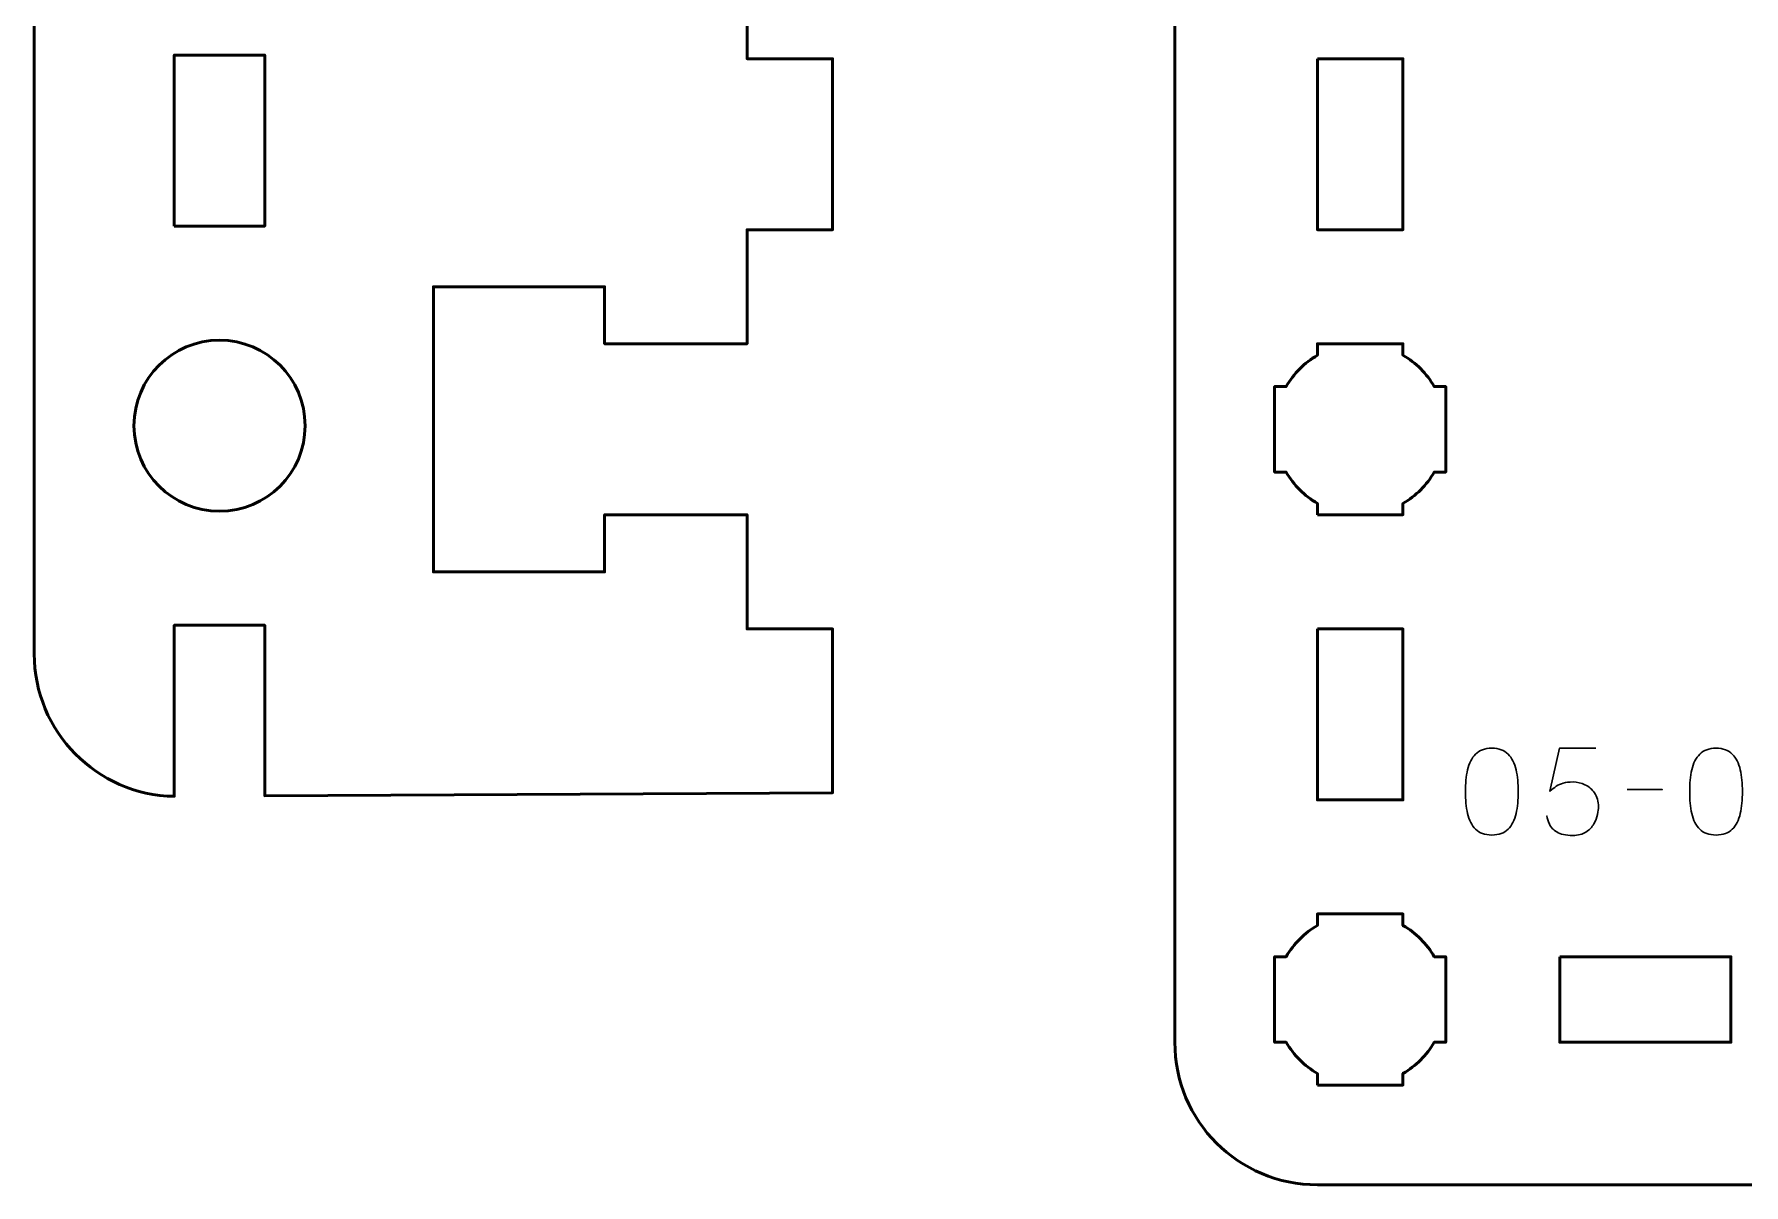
# Model space of a CAD drawing. Header units: centimetres. Extents: x -244 to 242, y -245 to 234.
# Drawn here: x -227.15 to -221.15, y -113.5 to -109.46 of the extents above; entities that cross this region are included whole.
import ezdxf

# ---------------------------------------------------------------- set-up
doc = ezdxf.new("R2010")
doc.units = ezdxf.units.CM
doc.header["$MEASUREMENT"] = 0
doc.layers.add('Layer 1', color=7, linetype='Continuous')

msp = doc.modelspace()

# ---------------------------------------------------------------- linework, layer by layer
at = {"layer": 'Layer 1', "lineweight": 53}
for points, knots in [([(-222.64995, -100.19995), (-222.64995, -100.19995), (-214.35005, -100.19995), (-214.35005, -100.19995), (-214.35005, -100.19995), (-214.07305, -100.19995), (-213.84995, -100.42305), (-213.84995, -100.70005), (-213.84995, -100.70005), (-213.84995, -100.70005), (-213.84995, -112.99995), (-213.84995, -112.99995), (-213.84995, -112.99995), (-213.84995, -113.27695), (-214.07305, -113.50005), (-214.35005, -113.50005), (-214.35005, -113.50005), (-214.35005, -113.50005), (-222.64995, -113.50005), (-222.64995, -113.50005), (-222.64995, -113.50005), (-222.92695, -113.50005), (-223.15005, -113.27695), (-223.15005, -112.99995), (-223.15005, -112.99995), (-223.15005, -112.99995), (-223.15005, -100.70005), (-223.15005, -100.70005), (-223.15005, -100.70005), (-223.15005, -100.42305), (-222.92695, -100.19995), (-222.64995, -100.19995)], [0, 0, 0, 0, 0.125, 0.125, 0.125, 0.125, 0.25, 0.25, 0.25, 0.25, 0.375, 0.375, 0.375, 0.375, 0.5, 0.5, 0.5, 0.5, 0.625, 0.625, 0.625, 0.625, 0.75, 0.75, 0.75, 0.75, 0.875, 0.875, 0.875, 0.875, 1, 1, 1, 1]), ([(-222.64995, -109.55003), (-222.64995, -109.55003), (-222.34995, -109.55003), (-222.34995, -109.55003), (-222.34995, -109.55003), (-222.34995, -109.55003), (-222.34995, -110.15003), (-222.34995, -110.15003), (-222.34995, -110.15003), (-222.34995, -110.15003), (-222.64995, -110.15003), (-222.64995, -110.15003), (-222.64995, -110.15003), (-222.64995, -110.15003), (-222.64995, -109.55003), (-222.64995, -109.55003)], [0, 0, 0, 0, 0.25, 0.25, 0.25, 0.25, 0.5, 0.5, 0.5, 0.5, 0.75, 0.75, 0.75, 0.75, 1, 1, 1, 1]), ([(-222.64995, -111.14995), (-222.64995, -111.14995), (-222.64995, -111.10984), (-222.64995, -111.10984), (-222.64995, -111.10984), (-222.69556, -111.08352), (-222.73349, -111.04549), (-222.75981, -111.00002), (-222.75981, -111.00002), (-222.75981, -111.00002), (-222.80002, -111.00002), (-222.80002, -111.00002), (-222.80002, -111.00002), (-222.80002, -111.00002), (-222.80002, -110.84994), (-222.80002, -110.84994), (-222.80002, -110.84994), (-222.80002, -110.84994), (-222.80002, -110.70001), (-222.80002, -110.70001), (-222.80002, -110.70001), (-222.80002, -110.70001), (-222.75981, -110.70001), (-222.75981, -110.70001), (-222.75981, -110.70001), (-222.73349, -110.6544), (-222.69556, -110.61651), (-222.64995, -110.59019), (-222.64995, -110.59019), (-222.64995, -110.59019), (-222.64995, -110.54994), (-222.64995, -110.54994), (-222.64995, -110.54994), (-222.64995, -110.54994), (-222.50002, -110.54994), (-222.50002, -110.54994), (-222.50002, -110.54994), (-222.50002, -110.54994), (-222.34995, -110.54994), (-222.34995, -110.54994), (-222.34995, -110.54994), (-222.34995, -110.54994), (-222.34995, -110.59019), (-222.34995, -110.59019), (-222.34995, -110.59019), (-222.30448, -110.61651), (-222.26645, -110.6544), (-222.24013, -110.70001), (-222.24013, -110.70001), (-222.24013, -110.70001), (-222.20002, -110.70001), (-222.20002, -110.70001), (-222.20002, -110.70001), (-222.20002, -110.70001), (-222.20002, -110.84994), (-222.20002, -110.84994), (-222.20002, -110.84994), (-222.20002, -110.84994), (-222.20002, -111.00002), (-222.20002, -111.00002), (-222.20002, -111.00002), (-222.20002, -111.00002), (-222.24013, -111.00002), (-222.24013, -111.00002), (-222.24013, -111.00002), (-222.26645, -111.04549), (-222.30448, -111.08352), (-222.34995, -111.10984), (-222.34995, -111.10984), (-222.34995, -111.10984), (-222.34995, -111.14995), (-222.34995, -111.14995), (-222.34995, -111.14995), (-222.34995, -111.14995), (-222.50002, -111.14995), (-222.50002, -111.14995), (-222.50002, -111.14995), (-222.50002, -111.14995), (-222.64995, -111.14995), (-222.64995, -111.14995)], [0, 0, 0, 0, 0.05, 0.05, 0.05, 0.05, 0.1, 0.1, 0.1, 0.1, 0.15, 0.15, 0.15, 0.15, 0.2, 0.2, 0.2, 0.2, 0.25, 0.25, 0.25, 0.25, 0.3, 0.3, 0.3, 0.3, 0.35, 0.35, 0.35, 0.35, 0.4, 0.4, 0.4, 0.4, 0.45, 0.45, 0.45, 0.45, 0.5, 0.5, 0.5, 0.5, 0.55, 0.55, 0.55, 0.55, 0.6, 0.6, 0.6, 0.6, 0.65, 0.65, 0.65, 0.65, 0.7, 0.7, 0.7, 0.7, 0.75, 0.75, 0.75, 0.75, 0.8, 0.8, 0.8, 0.8, 0.85, 0.85, 0.85, 0.85, 0.9, 0.9, 0.9, 0.9, 0.95, 0.95, 0.95, 0.95, 1, 1, 1, 1]), ([(-222.64995, -111.55), (-222.64995, -111.55), (-222.34995, -111.55), (-222.34995, -111.55), (-222.34995, -111.55), (-222.34995, -111.55), (-222.34995, -112.15), (-222.34995, -112.15), (-222.34995, -112.15), (-222.34995, -112.15), (-222.64995, -112.15), (-222.64995, -112.15), (-222.64995, -112.15), (-222.64995, -112.15), (-222.64995, -111.55), (-222.64995, -111.55)], [0, 0, 0, 0, 0.25, 0.25, 0.25, 0.25, 0.5, 0.5, 0.5, 0.5, 0.75, 0.75, 0.75, 0.75, 1, 1, 1, 1]), ([(-222.64995, -113.15002), (-222.64995, -113.15002), (-222.64995, -113.10977), (-222.64995, -113.10977), (-222.64995, -113.10977), (-222.69556, -113.08345), (-222.73349, -113.04556), (-222.75981, -112.99995), (-222.75981, -112.99995), (-222.75981, -112.99995), (-222.80002, -112.99995), (-222.80002, -112.99995), (-222.80002, -112.99995), (-222.80002, -112.99995), (-222.80002, -112.85002), (-222.80002, -112.85002), (-222.80002, -112.85002), (-222.80002, -112.85002), (-222.80002, -112.69995), (-222.80002, -112.69995), (-222.80002, -112.69995), (-222.80002, -112.69995), (-222.75981, -112.69995), (-222.75981, -112.69995), (-222.75981, -112.69995), (-222.73349, -112.65447), (-222.69556, -112.61644), (-222.64995, -112.59013), (-222.64995, -112.59013), (-222.64995, -112.59013), (-222.64995, -112.55002), (-222.64995, -112.55002), (-222.64995, -112.55002), (-222.64995, -112.55002), (-222.50002, -112.55002), (-222.50002, -112.55002), (-222.50002, -112.55002), (-222.50002, -112.55002), (-222.34995, -112.55002), (-222.34995, -112.55002), (-222.34995, -112.55002), (-222.34995, -112.55002), (-222.34995, -112.59013), (-222.34995, -112.59013), (-222.34995, -112.59013), (-222.30448, -112.61644), (-222.26645, -112.65447), (-222.24013, -112.69995), (-222.24013, -112.69995), (-222.24013, -112.69995), (-222.20002, -112.69995), (-222.20002, -112.69995), (-222.20002, -112.69995), (-222.20002, -112.69995), (-222.20002, -112.85002), (-222.20002, -112.85002), (-222.20002, -112.85002), (-222.20002, -112.85002), (-222.20002, -112.99995), (-222.20002, -112.99995), (-222.20002, -112.99995), (-222.20002, -112.99995), (-222.24013, -112.99995), (-222.24013, -112.99995), (-222.24013, -112.99995), (-222.26645, -113.04556), (-222.30448, -113.08345), (-222.34995, -113.10977), (-222.34995, -113.10977), (-222.34995, -113.10977), (-222.34995, -113.15002), (-222.34995, -113.15002), (-222.34995, -113.15002), (-222.34995, -113.15002), (-222.50002, -113.15002), (-222.50002, -113.15002), (-222.50002, -113.15002), (-222.50002, -113.15002), (-222.64995, -113.15002), (-222.64995, -113.15002)], [0, 0, 0, 0, 0.05, 0.05, 0.05, 0.05, 0.1, 0.1, 0.1, 0.1, 0.15, 0.15, 0.15, 0.15, 0.2, 0.2, 0.2, 0.2, 0.25, 0.25, 0.25, 0.25, 0.3, 0.3, 0.3, 0.3, 0.35, 0.35, 0.35, 0.35, 0.4, 0.4, 0.4, 0.4, 0.45, 0.45, 0.45, 0.45, 0.5, 0.5, 0.5, 0.5, 0.55, 0.55, 0.55, 0.55, 0.6, 0.6, 0.6, 0.6, 0.65, 0.65, 0.65, 0.65, 0.7, 0.7, 0.7, 0.7, 0.75, 0.75, 0.75, 0.75, 0.8, 0.8, 0.8, 0.8, 0.85, 0.85, 0.85, 0.85, 0.9, 0.9, 0.9, 0.9, 0.95, 0.95, 0.95, 0.95, 1, 1, 1, 1]), ([(-221.8, -112.69995), (-221.8, -112.69995), (-221.2, -112.69995), (-221.2, -112.69995), (-221.2, -112.69995), (-221.2, -112.69995), (-221.2, -112.99995), (-221.2, -112.99995), (-221.2, -112.99995), (-221.2, -112.99995), (-221.8, -112.99995), (-221.8, -112.99995), (-221.8, -112.99995), (-221.8, -112.99995), (-221.8, -112.69995), (-221.8, -112.69995)], [0, 0, 0, 0, 0.25, 0.25, 0.25, 0.25, 0.5, 0.5, 0.5, 0.5, 0.75, 0.75, 0.75, 0.75, 1, 1, 1, 1])]:
    msp.add_open_spline(points, degree=3, knots=knots, dxfattribs=at)
at = {"layer": 'Layer 1', "color": 250, "lineweight": 53}
for points, knots in [([(-224.64995, -103.55), (-224.64995, -103.55), (-224.34995, -103.55), (-224.34995, -103.55), (-224.34995, -103.55), (-224.34995, -103.55), (-224.34995, -104.15), (-224.34995, -104.15), (-224.34995, -104.15), (-224.34995, -104.15), (-224.64995, -104.15), (-224.64995, -104.15), (-224.64995, -104.15), (-224.64995, -104.15), (-224.64994, -104.55), (-224.64994, -104.55), (-224.64994, -104.55), (-224.64994, -104.55), (-225.14995, -104.55), (-225.14995, -104.55), (-225.14995, -104.55), (-225.14995, -104.55), (-225.14996, -104.35), (-225.14996, -104.35), (-225.14996, -104.35), (-225.14996, -104.35), (-225.74995, -104.35), (-225.74995, -104.35), (-225.74995, -104.35), (-225.74995, -104.73333), (-225.74995, -104.96667), (-225.74995, -105.35), (-225.74995, -105.35), (-225.74995, -105.35), (-225.14996, -105.35), (-225.14996, -105.35), (-225.14996, -105.35), (-225.14996, -105.35), (-225.14995, -105.15), (-225.14995, -105.15), (-225.14995, -105.15), (-225.14995, -105.15), (-224.64995, -105.15), (-224.64995, -105.15), (-224.64995, -105.15), (-224.64995, -105.15), (-224.64995, -105.55), (-224.64995, -105.55), (-224.64995, -105.55), (-224.64995, -105.55), (-224.34995, -105.55), (-224.34995, -105.55), (-224.34995, -105.55), (-224.34995, -105.55), (-224.34995, -106.15), (-224.34995, -106.15), (-224.34995, -106.15), (-224.34995, -106.15), (-224.64995, -106.15), (-224.64995, -106.15), (-224.64995, -106.15), (-224.64995, -106.15), (-224.64995, -106.55), (-224.64995, -106.55), (-224.64995, -106.55), (-224.64995, -106.55), (-225.14995, -106.55), (-225.14995, -106.55), (-225.14995, -106.55), (-225.14995, -106.55), (-225.14996, -106.35), (-225.14996, -106.35), (-225.14996, -106.35), (-225.14996, -106.35), (-225.74995, -106.35), (-225.74995, -106.35), (-225.74995, -106.35), (-225.74995, -106.73333), (-225.74995, -106.96666), (-225.74995, -107.34999), (-225.74995, -107.34999), (-225.74995, -107.34999), (-225.14996, -107.34999), (-225.14996, -107.34999), (-225.14996, -107.34999), (-225.14996, -107.34999), (-225.14995, -107.14999), (-225.14995, -107.14999), (-225.14995, -107.14999), (-225.14995, -107.14999), (-224.64994, -107.14999), (-224.64994, -107.14999), (-224.64994, -107.14999), (-224.64994, -107.14999), (-224.64995, -107.54999), (-224.64995, -107.54999), (-224.64995, -107.54999), (-224.64995, -107.54999), (-224.34995, -107.54999), (-224.34995, -107.54999), (-224.34995, -107.54999), (-224.34995, -107.54999), (-224.34995, -108.14999), (-224.34995, -108.14999), (-224.34995, -108.14999), (-224.34995, -108.14999), (-224.64995, -108.14999), (-224.64995, -108.14999), (-224.64995, -108.14999), (-224.64995, -108.14999), (-224.64995, -108.54999), (-224.64995, -108.54999), (-224.64995, -108.54999), (-224.64995, -108.54999), (-225.14995, -108.54999), (-225.14995, -108.54999), (-225.14995, -108.54999), (-225.14995, -108.54999), (-225.14996, -108.34999), (-225.14996, -108.34999), (-225.14996, -108.34999), (-225.14996, -108.34999), (-225.74995, -108.34999), (-225.74995, -108.34999), (-225.74995, -108.34999), (-225.74995, -108.73332), (-225.74995, -108.96666), (-225.74995, -109.34999), (-225.74995, -109.34999), (-225.74995, -109.34999), (-225.14996, -109.34999), (-225.14996, -109.34999), (-225.14996, -109.34999), (-225.14996, -109.34999), (-225.14995, -109.14999), (-225.14995, -109.14999), (-225.14995, -109.14999), (-225.14995, -109.14999), (-224.64994, -109.14999), (-224.64994, -109.14999), (-224.64994, -109.14999), (-224.64994, -109.14999), (-224.64995, -109.54999), (-224.64995, -109.54999), (-224.64995, -109.54999), (-224.64995, -109.54999), (-224.34995, -109.54999), (-224.34995, -109.54999), (-224.34995, -109.54999), (-224.34995, -109.54999), (-224.34995, -110.14999), (-224.34995, -110.14999), (-224.34995, -110.14999), (-224.34995, -110.14999), (-224.64995, -110.14999), (-224.64995, -110.14999), (-224.64995, -110.14999), (-224.64995, -110.14999), (-224.64995, -110.54999), (-224.64995, -110.54999), (-224.64995, -110.54999), (-224.64995, -110.54999), (-225.14995, -110.54999), (-225.14995, -110.54999), (-225.14995, -110.54999), (-225.14995, -110.54999), (-225.14996, -110.34999), (-225.14996, -110.34999), (-225.14996, -110.34999), (-225.14996, -110.34999), (-225.74995, -110.34999), (-225.74995, -110.34999), (-225.74995, -110.34999), (-225.74995, -110.73332), (-225.74995, -110.96666), (-225.74995, -111.34999), (-225.74995, -111.34999), (-225.74995, -111.34999), (-225.14996, -111.34999), (-225.14996, -111.34999), (-225.14996, -111.34999), (-225.14996, -111.34999), (-225.14995, -111.14999), (-225.14995, -111.14999), (-225.14995, -111.14999), (-225.14995, -111.14999), (-224.64994, -111.14999), (-224.64994, -111.14999), (-224.64994, -111.14999), (-224.64994, -111.14999), (-224.64995, -111.54999), (-224.64995, -111.54999), (-224.64995, -111.54999), (-224.64995, -111.54999), (-224.34995, -111.54999), (-224.34995, -111.54999), (-224.34995, -111.54999), (-224.34995, -111.54999), (-224.34995, -112.12499), (-224.34995, -112.12499), (-224.34995, -112.12499), (-224.34995, -112.12499), (-226.3412, -112.13556), (-226.3412, -112.13556), (-226.3412, -112.13556), (-226.3412, -112.13556), (-226.3412, -111.53749), (-226.3412, -111.53749), (-226.3412, -111.53749), (-226.3412, -111.53749), (-226.6587, -111.53749), (-226.6587, -111.53749), (-226.6587, -111.53749), (-226.6587, -111.53749), (-226.6587, -112.13738), (-226.6587, -112.13738), (-226.6587, -112.13738), (-226.93075, -112.13271), (-227.14995, -111.91065), (-227.14995, -111.63749), (-227.14995, -111.63749), (-227.14995, -111.63749), (-227.14995, -102.0375), (-227.14995, -102.0375), (-227.14995, -102.0375), (-227.14995, -101.76434), (-226.93075, -101.54228), (-226.6587, -101.53761), (-226.6587, -101.53761), (-226.6587, -101.53761), (-226.6587, -102.1375), (-226.6587, -102.1375), (-226.6587, -102.1375), (-226.6587, -102.1375), (-226.3412, -102.1375), (-226.3412, -102.1375), (-226.3412, -102.1375), (-226.3412, -102.1375), (-226.3412, -101.5375), (-226.3412, -101.5375), (-226.3412, -101.5375), (-226.3412, -101.5375), (-224.64994, -101.5375), (-224.64994, -101.5375), (-224.64994, -101.5375), (-224.64994, -101.5375), (-224.64995, -101.5375), (-224.64995, -101.5375), (-224.64995, -101.5375), (-224.64995, -101.5375), (-224.34995, -101.5375), (-224.34995, -101.5375), (-224.34995, -101.5375), (-224.34995, -101.5375), (-224.34995, -102.15), (-224.34995, -102.15), (-224.34995, -102.15), (-224.34995, -102.15), (-224.64995, -102.15), (-224.64995, -102.15), (-224.64995, -102.15), (-224.64995, -102.15), (-224.64994, -102.55), (-224.64994, -102.55), (-224.64994, -102.55), (-224.64994, -102.55), (-225.14995, -102.55), (-225.14995, -102.55), (-225.14995, -102.55), (-225.14995, -102.55), (-225.14996, -102.35), (-225.14996, -102.35), (-225.14996, -102.35), (-225.14996, -102.35), (-225.74995, -102.35), (-225.74995, -102.35), (-225.74995, -102.35), (-225.74995, -102.73333), (-225.74995, -102.96667), (-225.74995, -103.35), (-225.74995, -103.35), (-225.74995, -103.35), (-225.14996, -103.35), (-225.14996, -103.35), (-225.14996, -103.35), (-225.14996, -103.35), (-225.14995, -103.15), (-225.14995, -103.15), (-225.14995, -103.15), (-225.14995, -103.15), (-224.64995, -103.15), (-224.64995, -103.15), (-224.64995, -103.15), (-224.64995, -103.15), (-224.64995, -103.55), (-224.64995, -103.55)], [0, 0, 0, 0, 0.0135135, 0.0135135, 0.0135135, 0.0135135, 0.027027, 0.027027, 0.027027, 0.027027, 0.0405405, 0.0405405, 0.0405405, 0.0405405, 0.0540541, 0.0540541, 0.0540541, 0.0540541, 0.0675676, 0.0675676, 0.0675676, 0.0675676, 0.0810811, 0.0810811, 0.0810811, 0.0810811, 0.0945946, 0.0945946, 0.0945946, 0.0945946, 0.1081081, 0.1081081, 0.1081081, 0.1081081, 0.1216216, 0.1216216, 0.1216216, 0.1216216, 0.1351351, 0.1351351, 0.1351351, 0.1351351, 0.1486486, 0.1486486, 0.1486486, 0.1486486, 0.1621622, 0.1621622, 0.1621622, 0.1621622, 0.1756757, 0.1756757, 0.1756757, 0.1756757, 0.1891892, 0.1891892, 0.1891892, 0.1891892, 0.2027027, 0.2027027, 0.2027027, 0.2027027, 0.2162162, 0.2162162, 0.2162162, 0.2162162, 0.2297297, 0.2297297, 0.2297297, 0.2297297, 0.2432432, 0.2432432, 0.2432432, 0.2432432, 0.2567568, 0.2567568, 0.2567568, 0.2567568, 0.2702703, 0.2702703, 0.2702703, 0.2702703, 0.2837838, 0.2837838, 0.2837838, 0.2837838, 0.2972973, 0.2972973, 0.2972973, 0.2972973, 0.3108108, 0.3108108, 0.3108108, 0.3108108, 0.3243243, 0.3243243, 0.3243243, 0.3243243, 0.3378378, 0.3378378, 0.3378378, 0.3378378, 0.3513514, 0.3513514, 0.3513514, 0.3513514, 0.3648649, 0.3648649, 0.3648649, 0.3648649, 0.3783784, 0.3783784, 0.3783784, 0.3783784, 0.3918919, 0.3918919, 0.3918919, 0.3918919, 0.4054054, 0.4054054, 0.4054054, 0.4054054, 0.4189189, 0.4189189, 0.4189189, 0.4189189, 0.4324324, 0.4324324, 0.4324324, 0.4324324, 0.4459459, 0.4459459, 0.4459459, 0.4459459, 0.4594595, 0.4594595, 0.4594595, 0.4594595, 0.472973, 0.472973, 0.472973, 0.472973, 0.4864865, 0.4864865, 0.4864865, 0.4864865, 0.5, 0.5, 0.5, 0.5, 0.5135135, 0.5135135, 0.5135135, 0.5135135, 0.527027, 0.527027, 0.527027, 0.527027, 0.5405405, 0.5405405, 0.5405405, 0.5405405, 0.5540541, 0.5540541, 0.5540541, 0.5540541, 0.5675676, 0.5675676, 0.5675676, 0.5675676, 0.5810811, 0.5810811, 0.5810811, 0.5810811, 0.5945946, 0.5945946, 0.5945946, 0.5945946, 0.6081081, 0.6081081, 0.6081081, 0.6081081, 0.6216216, 0.6216216, 0.6216216, 0.6216216, 0.6351351, 0.6351351, 0.6351351, 0.6351351, 0.6486486, 0.6486486, 0.6486486, 0.6486486, 0.6621622, 0.6621622, 0.6621622, 0.6621622, 0.6756757, 0.6756757, 0.6756757, 0.6756757, 0.6891892, 0.6891892, 0.6891892, 0.6891892, 0.7027027, 0.7027027, 0.7027027, 0.7027027, 0.7162162, 0.7162162, 0.7162162, 0.7162162, 0.7297297, 0.7297297, 0.7297297, 0.7297297, 0.7432432, 0.7432432, 0.7432432, 0.7432432, 0.7567568, 0.7567568, 0.7567568, 0.7567568, 0.7702703, 0.7702703, 0.7702703, 0.7702703, 0.7837838, 0.7837838, 0.7837838, 0.7837838, 0.7972973, 0.7972973, 0.7972973, 0.7972973, 0.8108108, 0.8108108, 0.8108108, 0.8108108, 0.8243243, 0.8243243, 0.8243243, 0.8243243, 0.8378378, 0.8378378, 0.8378378, 0.8378378, 0.8513514, 0.8513514, 0.8513514, 0.8513514, 0.8648649, 0.8648649, 0.8648649, 0.8648649, 0.8783784, 0.8783784, 0.8783784, 0.8783784, 0.8918919, 0.8918919, 0.8918919, 0.8918919, 0.9054054, 0.9054054, 0.9054054, 0.9054054, 0.9189189, 0.9189189, 0.9189189, 0.9189189, 0.9324324, 0.9324324, 0.9324324, 0.9324324, 0.9459459, 0.9459459, 0.9459459, 0.9459459, 0.9594595, 0.9594595, 0.9594595, 0.9594595, 0.972973, 0.972973, 0.972973, 0.972973, 0.9864865, 0.9864865, 0.9864865, 0.9864865, 1, 1, 1, 1]), ([(-226.6587, -110.13749), (-226.6587, -110.13749), (-226.6587, -109.53749), (-226.6587, -109.53749), (-226.6587, -109.53749), (-226.6587, -109.53749), (-226.3412, -109.53749), (-226.3412, -109.53749), (-226.3412, -109.53749), (-226.3412, -109.53749), (-226.3412, -110.13749), (-226.3412, -110.13749), (-226.3412, -110.13749), (-226.3412, -110.13749), (-226.6587, -110.13749), (-226.6587, -110.13749)], [0, 0, 0, 0, 0.25, 0.25, 0.25, 0.25, 0.5, 0.5, 0.5, 0.5, 0.75, 0.75, 0.75, 0.75, 1, 1, 1, 1]), ([(-226.79995, -110.83749), (-226.79995, -110.67183), (-226.66561, -110.53749), (-226.49995, -110.53749), (-226.49995, -110.53749), (-226.33429, -110.53749), (-226.19995, -110.67183), (-226.19995, -110.83749), (-226.19995, -110.83749), (-226.19995, -111.00315), (-226.33429, -111.13749), (-226.49995, -111.13749), (-226.49995, -111.13749), (-226.66561, -111.13749), (-226.79995, -111.00315), (-226.79995, -110.83749)], [0, 0, 0, 0, 0.25, 0.25, 0.25, 0.25, 0.5, 0.5, 0.5, 0.5, 0.75, 0.75, 0.75, 0.75, 1, 1, 1, 1])]:
    msp.add_open_spline(points, degree=3, knots=knots, dxfattribs=at)
at = {"layer": 'Layer 1', "color": 40, "lineweight": 30}
for points, knots in [([(-222.03837, -112.2733), (-222.01386, -112.27305), (-221.99484, -112.26613), (-221.98133, -112.25266), (-221.98133, -112.25266), (-221.96796, -112.23915), (-221.95861, -112.22094), (-221.95336, -112.19794), (-221.95336, -112.19794), (-221.94828, -112.17505), (-221.94577, -112.14944), (-221.94605, -112.1209), (-221.94605, -112.1209), (-221.94577, -112.09278), (-221.94828, -112.06717), (-221.95336, -112.04413), (-221.95336, -112.04413), (-221.95861, -112.02141), (-221.96796, -112.00321), (-221.98133, -111.98945), (-221.98133, -111.98945), (-221.99484, -111.97594), (-222.01386, -111.96892), (-222.03837, -111.9685), (-222.03837, -111.9685), (-222.06307, -111.96892), (-222.08208, -111.97594), (-222.09545, -111.98945), (-222.09545, -111.98945), (-222.10893, -112.00321), (-222.11817, -112.02141), (-222.12329, -112.04413), (-222.12329, -112.04413), (-222.12851, -112.06717), (-222.13098, -112.09278), (-222.13059, -112.1209), (-222.13059, -112.1209), (-222.13098, -112.14944), (-222.12851, -112.17505), (-222.12329, -112.19794), (-222.12329, -112.19794), (-222.11817, -112.22094), (-222.10893, -112.23915), (-222.09545, -112.25266), (-222.09545, -112.25266), (-222.08208, -112.26613), (-222.06307, -112.27305), (-222.03837, -112.2733)], [0, 0, 0, 0, 0.0833333, 0.0833333, 0.0833333, 0.0833333, 0.1666667, 0.1666667, 0.1666667, 0.1666667, 0.25, 0.25, 0.25, 0.25, 0.3333333, 0.3333333, 0.3333333, 0.3333333, 0.4166667, 0.4166667, 0.4166667, 0.4166667, 0.5, 0.5, 0.5, 0.5, 0.5833333, 0.5833333, 0.5833333, 0.5833333, 0.6666667, 0.6666667, 0.6666667, 0.6666667, 0.75, 0.75, 0.75, 0.75, 0.8333333, 0.8333333, 0.8333333, 0.8333333, 0.9166667, 0.9166667, 0.9166667, 0.9166667, 1, 1, 1, 1]), ([(-222.03837, -112.2733), (-222.01386, -112.27305), (-221.99484, -112.26613), (-221.98133, -112.25266), (-221.98133, -112.25266), (-221.96796, -112.23915), (-221.95861, -112.22094), (-221.95336, -112.19794), (-221.95336, -112.19794), (-221.94828, -112.17505), (-221.94577, -112.14944), (-221.94605, -112.1209), (-221.94605, -112.1209), (-221.94577, -112.09278), (-221.94828, -112.06717), (-221.95336, -112.04413), (-221.95336, -112.04413), (-221.95861, -112.02141), (-221.96796, -112.00321), (-221.98133, -111.98945), (-221.98133, -111.98945), (-221.99484, -111.97594), (-222.01386, -111.96892), (-222.03837, -111.9685), (-222.03837, -111.9685), (-222.06307, -111.96892), (-222.08208, -111.97594), (-222.09545, -111.98945), (-222.09545, -111.98945), (-222.10893, -112.00321), (-222.11817, -112.02141), (-222.12329, -112.04413), (-222.12329, -112.04413), (-222.12851, -112.06717), (-222.13098, -112.09278), (-222.13059, -112.1209), (-222.13059, -112.1209), (-222.13098, -112.14944), (-222.12851, -112.17505), (-222.12329, -112.19794), (-222.12329, -112.19794), (-222.11817, -112.22094), (-222.10893, -112.23915), (-222.09545, -112.25266), (-222.09545, -112.25266), (-222.08208, -112.26613), (-222.06307, -112.27305), (-222.03837, -112.2733)], [0, 0, 0, 0, 0.0833333, 0.0833333, 0.0833333, 0.0833333, 0.1666667, 0.1666667, 0.1666667, 0.1666667, 0.25, 0.25, 0.25, 0.25, 0.3333333, 0.3333333, 0.3333333, 0.3333333, 0.4166667, 0.4166667, 0.4166667, 0.4166667, 0.5, 0.5, 0.5, 0.5, 0.5833333, 0.5833333, 0.5833333, 0.5833333, 0.6666667, 0.6666667, 0.6666667, 0.6666667, 0.75, 0.75, 0.75, 0.75, 0.8333333, 0.8333333, 0.8333333, 0.8333333, 0.9166667, 0.9166667, 0.9166667, 0.9166667, 1, 1, 1, 1]), ([(-221.67389, -111.96807), (-221.67389, -111.96807), (-221.80096, -111.96807), (-221.80096, -111.96807), (-221.80096, -111.96807), (-221.80096, -111.96807), (-221.83472, -112.11966), (-221.83472, -112.11966), (-221.83472, -112.11966), (-221.82699, -112.11303), (-221.81955, -112.10714), (-221.81224, -112.10216), (-221.81224, -112.10216), (-221.80522, -112.09733), (-221.79711, -112.09363), (-221.78787, -112.09098), (-221.78787, -112.09098), (-221.77877, -112.08851), (-221.76734, -112.08728), (-221.75354, -112.08699), (-221.75354, -112.08699), (-221.73936, -112.08714), (-221.72543, -112.09031), (-221.71181, -112.09666), (-221.71181, -112.09666), (-221.6983, -112.10312), (-221.68697, -112.11278), (-221.67805, -112.12559), (-221.67805, -112.12559), (-221.66923, -112.13868), (-221.66454, -112.15508), (-221.66411, -112.17466), (-221.66411, -112.17466), (-221.66411, -112.18154), (-221.66535, -112.19036), (-221.66757, -112.20122), (-221.66757, -112.20122), (-221.67004, -112.21212), (-221.67445, -112.22317), (-221.6808, -112.23431), (-221.6808, -112.23431), (-221.68726, -112.2456), (-221.69636, -112.25513), (-221.70821, -112.26271), (-221.70821, -112.26271), (-221.7202, -112.2704), (-221.73562, -112.27428), (-221.75439, -112.27457), (-221.75439, -112.27457), (-221.77947, -112.27414), (-221.7982, -112.27016), (-221.81059, -112.26243), (-221.81059, -112.26243), (-221.82329, -112.2547), (-221.83182, -112.24546), (-221.83637, -112.23488), (-221.83637, -112.23488), (-221.84121, -112.2244), (-221.84421, -112.21488), (-221.84533, -112.20606), (-221.84533, -112.20606), (-221.84421, -112.21488), (-221.84121, -112.2244), (-221.83637, -112.23488), (-221.83637, -112.23488), (-221.83182, -112.24546), (-221.82329, -112.2547), (-221.81059, -112.26243), (-221.81059, -112.26243), (-221.7982, -112.27016), (-221.77947, -112.27414), (-221.75439, -112.27457), (-221.75439, -112.27457), (-221.73562, -112.27428), (-221.7202, -112.2704), (-221.70821, -112.26271), (-221.70821, -112.26271), (-221.69636, -112.25513), (-221.68726, -112.2456), (-221.6808, -112.23431), (-221.6808, -112.23431), (-221.67445, -112.22317), (-221.67004, -112.21212), (-221.66757, -112.20122), (-221.66757, -112.20122), (-221.66535, -112.19036), (-221.66411, -112.18154), (-221.66411, -112.17466), (-221.66411, -112.17466), (-221.66454, -112.15508), (-221.66923, -112.13868), (-221.67805, -112.12559), (-221.67805, -112.12559), (-221.68697, -112.11278), (-221.6983, -112.10312), (-221.71181, -112.09666), (-221.71181, -112.09666), (-221.72543, -112.09031), (-221.73936, -112.08714), (-221.75354, -112.08699), (-221.75354, -112.08699), (-221.76734, -112.08728), (-221.77877, -112.08851), (-221.78787, -112.09098), (-221.78787, -112.09098), (-221.79711, -112.09363), (-221.80522, -112.09733), (-221.81224, -112.10216), (-221.81224, -112.10216), (-221.81955, -112.10714), (-221.82699, -112.11303), (-221.83472, -112.11966), (-221.83472, -112.11966), (-221.83472, -112.11966), (-221.80096, -111.96807), (-221.80096, -111.96807), (-221.80096, -111.96807), (-221.80096, -111.96807), (-221.67389, -111.96807), (-221.67389, -111.96807)], [0, 0, 0, 0, 0.0333333, 0.0333333, 0.0333333, 0.0333333, 0.0666667, 0.0666667, 0.0666667, 0.0666667, 0.1, 0.1, 0.1, 0.1, 0.1333333, 0.1333333, 0.1333333, 0.1333333, 0.1666667, 0.1666667, 0.1666667, 0.1666667, 0.2, 0.2, 0.2, 0.2, 0.2333333, 0.2333333, 0.2333333, 0.2333333, 0.2666667, 0.2666667, 0.2666667, 0.2666667, 0.3, 0.3, 0.3, 0.3, 0.3333333, 0.3333333, 0.3333333, 0.3333333, 0.3666667, 0.3666667, 0.3666667, 0.3666667, 0.4, 0.4, 0.4, 0.4, 0.4333333, 0.4333333, 0.4333333, 0.4333333, 0.4666667, 0.4666667, 0.4666667, 0.4666667, 0.5, 0.5, 0.5, 0.5, 0.5333333, 0.5333333, 0.5333333, 0.5333333, 0.5666667, 0.5666667, 0.5666667, 0.5666667, 0.6, 0.6, 0.6, 0.6, 0.6333333, 0.6333333, 0.6333333, 0.6333333, 0.6666667, 0.6666667, 0.6666667, 0.6666667, 0.7, 0.7, 0.7, 0.7, 0.7333333, 0.7333333, 0.7333333, 0.7333333, 0.7666667, 0.7666667, 0.7666667, 0.7666667, 0.8, 0.8, 0.8, 0.8, 0.8333333, 0.8333333, 0.8333333, 0.8333333, 0.8666667, 0.8666667, 0.8666667, 0.8666667, 0.9, 0.9, 0.9, 0.9, 0.9333333, 0.9333333, 0.9333333, 0.9333333, 0.9666667, 0.9666667, 0.9666667, 0.9666667, 1, 1, 1, 1]), ([(-221.25207, -112.2733), (-221.22755, -112.27305), (-221.20854, -112.26613), (-221.19502, -112.25266), (-221.19502, -112.25266), (-221.18165, -112.23915), (-221.17231, -112.22094), (-221.16705, -112.19794), (-221.16705, -112.19794), (-221.16197, -112.17505), (-221.15946, -112.14944), (-221.15975, -112.1209), (-221.15975, -112.1209), (-221.15946, -112.09278), (-221.16197, -112.06717), (-221.16705, -112.04413), (-221.16705, -112.04413), (-221.17231, -112.02141), (-221.18165, -112.00321), (-221.19502, -111.98945), (-221.19502, -111.98945), (-221.20854, -111.97594), (-221.22755, -111.96892), (-221.25207, -111.9685), (-221.25207, -111.9685), (-221.27676, -111.96892), (-221.29578, -111.97594), (-221.30915, -111.98945), (-221.30915, -111.98945), (-221.32262, -112.00321), (-221.33187, -112.02141), (-221.33698, -112.04413), (-221.33698, -112.04413), (-221.3422, -112.06717), (-221.34467, -112.09278), (-221.34428, -112.1209), (-221.34428, -112.1209), (-221.34467, -112.14944), (-221.3422, -112.17505), (-221.33698, -112.19794), (-221.33698, -112.19794), (-221.33187, -112.22094), (-221.32262, -112.23915), (-221.30915, -112.25266), (-221.30915, -112.25266), (-221.29578, -112.26613), (-221.27676, -112.27305), (-221.25207, -112.2733)], [0, 0, 0, 0, 0.0833333, 0.0833333, 0.0833333, 0.0833333, 0.1666667, 0.1666667, 0.1666667, 0.1666667, 0.25, 0.25, 0.25, 0.25, 0.3333333, 0.3333333, 0.3333333, 0.3333333, 0.4166667, 0.4166667, 0.4166667, 0.4166667, 0.5, 0.5, 0.5, 0.5, 0.5833333, 0.5833333, 0.5833333, 0.5833333, 0.6666667, 0.6666667, 0.6666667, 0.6666667, 0.75, 0.75, 0.75, 0.75, 0.8333333, 0.8333333, 0.8333333, 0.8333333, 0.9166667, 0.9166667, 0.9166667, 0.9166667, 1, 1, 1, 1]), ([(-221.25207, -112.2733), (-221.22755, -112.27305), (-221.20854, -112.26613), (-221.19502, -112.25266), (-221.19502, -112.25266), (-221.18165, -112.23915), (-221.17231, -112.22094), (-221.16705, -112.19794), (-221.16705, -112.19794), (-221.16197, -112.17505), (-221.15946, -112.14944), (-221.15975, -112.1209), (-221.15975, -112.1209), (-221.15946, -112.09278), (-221.16197, -112.06717), (-221.16705, -112.04413), (-221.16705, -112.04413), (-221.17231, -112.02141), (-221.18165, -112.00321), (-221.19502, -111.98945), (-221.19502, -111.98945), (-221.20854, -111.97594), (-221.22755, -111.96892), (-221.25207, -111.9685), (-221.25207, -111.9685), (-221.27676, -111.96892), (-221.29578, -111.97594), (-221.30915, -111.98945), (-221.30915, -111.98945), (-221.32262, -112.00321), (-221.33187, -112.02141), (-221.33698, -112.04413), (-221.33698, -112.04413), (-221.3422, -112.06717), (-221.34467, -112.09278), (-221.34428, -112.1209), (-221.34428, -112.1209), (-221.34467, -112.14944), (-221.3422, -112.17505), (-221.33698, -112.19794), (-221.33698, -112.19794), (-221.33187, -112.22094), (-221.32262, -112.23915), (-221.30915, -112.25266), (-221.30915, -112.25266), (-221.29578, -112.26613), (-221.27676, -112.27305), (-221.25207, -112.2733)], [0, 0, 0, 0, 0.0833333, 0.0833333, 0.0833333, 0.0833333, 0.1666667, 0.1666667, 0.1666667, 0.1666667, 0.25, 0.25, 0.25, 0.25, 0.3333333, 0.3333333, 0.3333333, 0.3333333, 0.4166667, 0.4166667, 0.4166667, 0.4166667, 0.5, 0.5, 0.5, 0.5, 0.5833333, 0.5833333, 0.5833333, 0.5833333, 0.6666667, 0.6666667, 0.6666667, 0.6666667, 0.75, 0.75, 0.75, 0.75, 0.8333333, 0.8333333, 0.8333333, 0.8333333, 0.9166667, 0.9166667, 0.9166667, 0.9166667, 1, 1, 1, 1]), ([(-221.56421, -112.11373), (-221.56421, -112.11373), (-221.44102, -112.11373), (-221.44102, -112.11373), (-221.44102, -112.11373), (-221.44102, -112.11373), (-221.56421, -112.11373), (-221.56421, -112.11373)], [0, 0, 0, 0, 0.5, 0.5, 0.5, 0.5, 1, 1, 1, 1])]:
    msp.add_open_spline(points, degree=3, knots=knots, dxfattribs=at)

doc.saveas('drawing.dxf')
